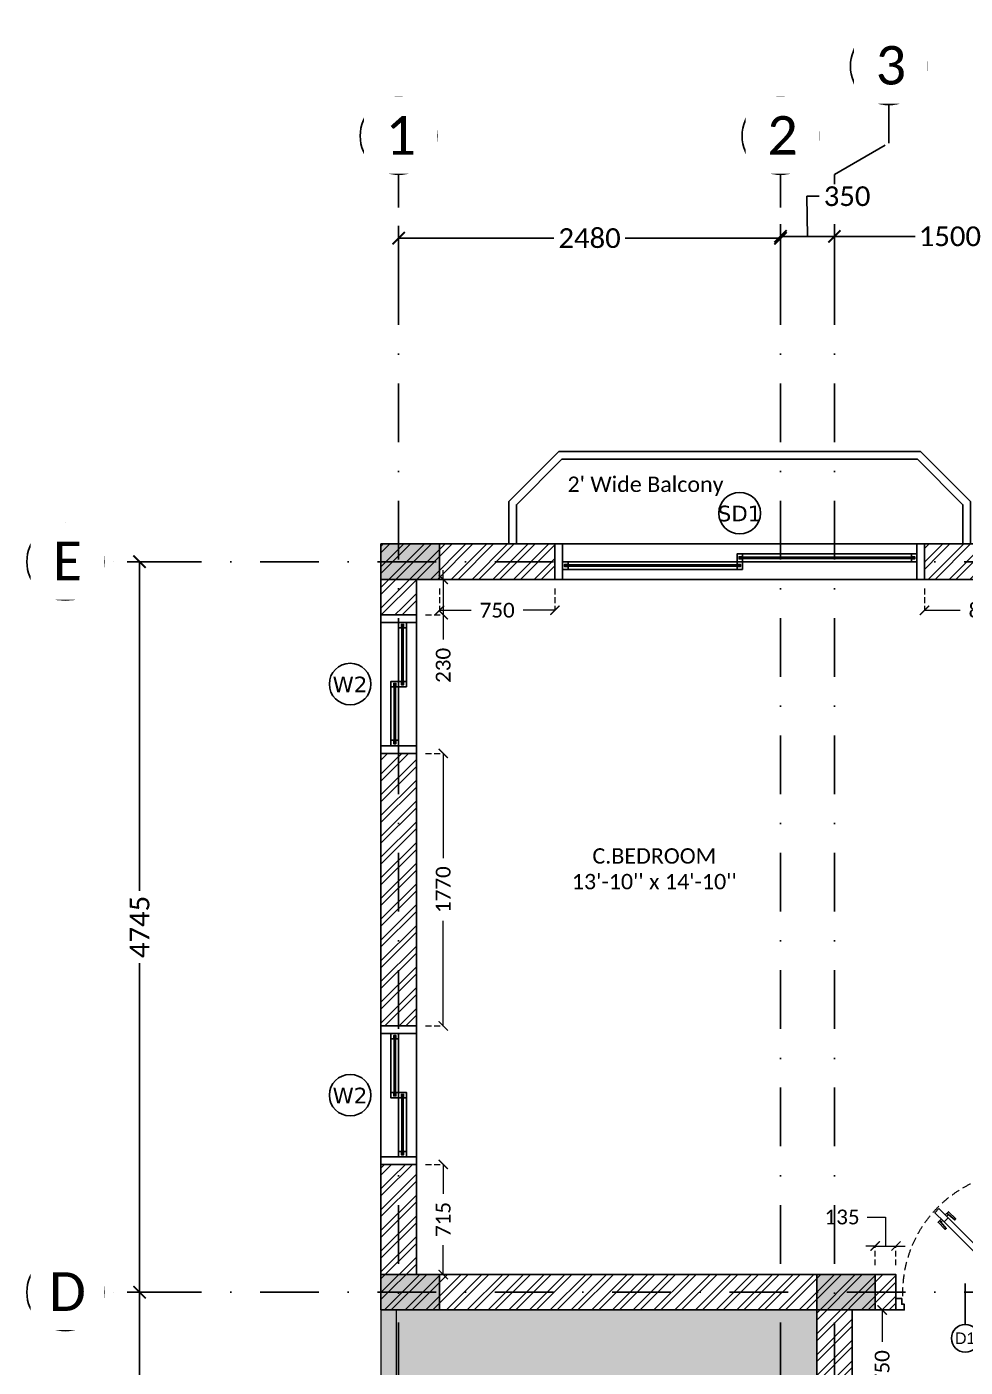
# Model space of a CAD drawing. Header units: millimetres. Extents: x -15000 to 115650, y -17045 to 28620.
# Drawn here: x -2300 to 3795, y 8273 to 16979 of the extents above; entities that cross this region are included whole.
import ezdxf
from ezdxf.enums import TextEntityAlignment as Align

# ---------------------------------------------------------------- set-up
doc = ezdxf.new("R2010")
doc.units = ezdxf.units.MM
doc.header["$LTSCALE"] = 150
for name, pattern in [('3BHK-W(SB)$0$HIDDEN', [0.375, 0.25, -0.125]), ('DASHDOTX2', [50.8, 25.4, -12.7, 0, -12.7]), ('DASHED', [0.75, 0.5, -0.25])]:
    doc.linetypes.add(name, pattern=pattern)
for name, color, linetype in [('ad-Column', 3, 'Continuous'), ('ad-Column Hatch', 125, 'Continuous'), ('ad-Door', 11, 'Continuous'), ('ad-Elevation 10', 8, 'Continuous'), ('ad-Furniture', 8, 'Continuous'), ('ad-Grid', 8, 'DASHDOTX2'), ('ad-Railing', 6, 'Continuous'), ('ad-Revision', 4, 'Continuous'), ('ad-Text main', 7, 'Continuous'), ('ad-Text Main_Door&window Label', 7, 'Continuous'), ('ad-Wall', 240, 'Continuous'), ('ad-Wall hatch', 8, 'Continuous')]:
    doc.layers.add(name, color=color, linetype=linetype)
doc.layers.add('ad-Dimension', color=5, linetype='Continuous', lineweight=0, true_color=0x0000ff)
doc.layers.add('ad-Grid Dimension', color=6, linetype='Continuous', lineweight=0, true_color=0xff00ff)
doc.layers.add('ad-Glass Sectionline', color=140, linetype='Continuous', true_color=0x00bfff)
doc.layers.add('ad-Verandah', color=7, linetype='Continuous', true_color=0xa57c52)
doc.layers.get('ad-Furniture').off()
doc.styles.add('6 U T S R N_Typical Floor Plan$0$3BHK-E(NB)$0$grid_text', font='verdana.ttf', dxfattribs={"width": 0.9})
doc.styles.add('New Text Style', font='arial.ttf', dxfattribs={"height": 100})
doc.styles.get("Standard").update_dxf_attribs({"font": 'calibril.ttf'})
doc.dimstyles.new('A-75-DIM-INT (Framing)', dxfattribs={"dimscale": 100, "dimtxt": 0.8, "dimasz": 0.5, "dimexe": 0, "dimexo": 0.5, "dimgap": 0.5, "dimtad": 0, "dimdec": 0, "dimdsep": 46, "dimtxsty": 'Standard', "dimblk": 'ARCHTICK', "dimcen": 0.025, "dimclrd": 256, "dimclre": 256, "dimclrt": 256, "dimazin": 2, "dimtfac": 1, "dimtdec": 0, "dimtmove": 1, "dimatfit": 0, "dimldrblk": 'ARCHTICK', "dimfxl": 1, "dimtfill": 1, "dimtolj": 1, "dimtzin": 0, "dimarcsym": 0})

# ---------------------------------------------------------------- blocks, each defined once
blk = doc.blocks.new('zw$3E22')
at = {"transparency": 33554559}
h = blk.add_hatch(color=43, dxfattribs=at)
h.dxf.hatch_style = 1
h.paths.add_polyline_path([(-2830, -750), (0, -750), (0, -650), (-2730, -650), (-2730, 0), (-2830, 0)])
at = {"layer": 'ad-Wall hatch', "transparency": 33554483}
h = blk.add_hatch(color=74, dxfattribs=at)
h.dxf.hatch_style = 1
h.paths.add_polyline_path([(-2730, 0), (0, 0), (0, -650), (-2730, -650)])
at = {"layer": 'ad-Verandah', "lineweight": 9}
for points in [[(-2830, -750), (0, -750), (0, -650), (-2730, -650), (-2730, 0), (-2830, 0)], [(-2730, 0), (0, 0), (0, -650), (-2730, -650)]]:
    blk.add_lwpolyline(points, close=True, dxfattribs=at)
blk = doc.blocks.new('ldscpe')
blk.add_blockref('zw$3E22', (2830, -4975))
blk = doc.blocks.new('zw$EEF9')
at = {"layer": 'ad-Glass Sectionline'}
for points in [[(-28.2, -34.6), (28.2, 34.6)], [(-26.8, -5.8), (-3.4, 23.4)], [(-0.3, -27.4), (23.6, 1.4)]]:
    blk.add_lwpolyline(points, dxfattribs=at)
blk = doc.blocks.new('$ZCDB_AUDIT_GENERATED_1E8537')
at = {"layer": 'ad-Elevation 10'}
blk.add_lwpolyline([(0, -2980), (3365, -2980), (3365, 0), (0, 0)], close=True, dxfattribs=at)
at = {"layer": 'ad-Elevation 10', "linetype": 'DASHED'}
for points in [[(100, -2880), (3265, -2880), (3265, -100), (100, -100)], [(1071.7, -100), (1171.7, -100), (1171.7, -2880), (1071.7, -2880)], [(2193.3, -100), (2293.3, -100), (2293.3, -2880), (2193.3, -2880)], [(100, -943.3), (3265, -943.3), (3265, -1043.3), (100, -1043.3)], [(100, -1936.7), (3265, -1936.7), (3265, -2036.7), (100, -2036.7)]]:
    blk.add_lwpolyline(points, close=True, dxfattribs=at)
at = {"layer": 'ad-Glass Sectionline', "transparency": 33554585}
for points in [[(115, -115), (1056.7, -115), (1056.7, -928.3), (115, -928.3)], [(1186.7, -115), (2178.3, -115), (2178.3, -928.3), (1186.7, -928.3)], [(2308.3, -115), (3250, -115), (3250, -928.3), (2308.3, -928.3)], [(115, -1058.3), (1056.7, -1058.3), (1056.7, -1921.7), (115, -1921.7)], [(1186.7, -1058.3), (2178.3, -1058.3), (2178.3, -1921.7), (1186.7, -1921.7)], [(2308.3, -1058.3), (3250, -1058.3), (3250, -1921.7), (2308.3, -1921.7)], [(1056.7, -2051.7), (115, -2051.7), (115, -2865), (1056.7, -2865)], [(1186.7, -2051.7), (2178.3, -2051.7), (2178.3, -2865), (1186.7, -2865)], [(2308.3, -2051.7), (3250, -2051.7), (3250, -2865), (2308.3, -2865)]]:
    blk.add_lwpolyline(points, close=True, dxfattribs=at)
for p in [(585.8, -521.7), (1682.5, -521.7), (2779.2, -521.7), (585.8, -1490), (1682.4, -1488.3), (2779.2, -1490), (585.8, -2458.3), (1682.5, -2458.3), (2779.2, -2458.3)]:
    blk.add_blockref('zw$EEF9', p)
blk = doc.blocks.new('$ZCDB_AUDIT_GENERATED_1E8529')
at = {"true_color": 0x7f5f3f, "transparency": 33554610}
h = blk.add_hatch(dxfattribs=at)
h.set_pattern_fill('DOTS', color=37, scale=20, angle=360)
h.set_pattern_definition([(360, (-800139.518, 271344.397), (15.875, 31.75), [0, -31.75])])
h.paths.add_polyline_path([(450, -2530), (2915, -2530), (2915, -450), (450, -450)])
at = {"layer": 'ad-Elevation 10'}
blk.add_lwpolyline([(450, -2530), (2915, -2530), (2915, -450), (450, -450)], close=True, dxfattribs=at)
blk.add_blockref('$ZCDB_AUDIT_GENERATED_1E8537', (0, 0))
at = {"layer": 'ad-Text main', "insert": (1682.5, 80.9), "char_height": 80, "width": 1164.819, "attachment_point": 5}
blk.add_mtext('SKYLIGHT ABOVE', dxfattribs=at)
blk = doc.blocks.new('Furn')
at = {"layer": 'ad-Furniture', "rotation": 359.9999999999996}
blk.add_blockref('$ZCDB_AUDIT_GENERATED_1E8529', (-8510, -5435), dxfattribs=at)
blk = doc.blocks.new('*U161')
for p, q in [((-8, -111), (-42, -111)), ((-25, -128), (-25, -94)), ((-811, -761), (-796, -776)), ((-746, -826), (-761, -811))]:
    blk.add_line(p, q)
for points in [[(-1150, -100), (-1150, -50), (-1129, -50), (-1129, -36), (-1129, 0), (-1200, 0), (-1200, -100)], [(-50, -100), (0, -100), (0, 0), (-71, 0), (-71, -36), (-71, -50), (-50, -50)], [(-50, -100), (-131, -181), (-166, -145), (-85, -65)], [(-131, -181), (-747, -797), (-782, -762), (-166, -145)], [(-828, -878), (-747, -797), (-782, -762), (-863, -842)]]:
    blk.add_lwpolyline(points, close=True)
for points in [[(-808, -787), (-836, -760), (-773, -697), (-765, -705), (-822, -774)], [(-773, -823), (-745, -850), (-683, -788), (-690, -780), (-759, -837)]]:
    blk.add_lwpolyline(points)
blk.add_circle((-25, -111), 11.1)
at = {"color": 8, "linetype": 'DASHED', "lineweight": 0}
blk.add_arc((-93, -153), 1047, 178.1881, 271.8119, dxfattribs=at)
at = {"layer": 'ad-Text Main_Door&window Label'}
blk.add_line((-600, 125), (-600, -230), dxfattribs=at)
blk.add_circle((-600, 245), 120, dxfattribs=at)
at = {"layer": 'ad-Text Main_Door&window Label', "style": 'New Text Style'}
blk.add_attdef('D1', text='', height=100, dxfattribs=at).set_placement((-600, 245), align=Align.MIDDLE_CENTER)
blk = doc.blocks.new('$ZCDB_AUDIT_GENERATED_C77D')
blk.add_wipeout([(0, 230), (2400, 230), (2400, 0), (0, 0)]).dxf.layer = 'ad-Elevation 10'
at = {"layer": 'ad-Elevation 10'}
for points in [[(2400, 230), (0, 230)], [(2400, 0), (0, 0)]]:
    blk.add_lwpolyline(points, dxfattribs=at)
for points in [[(50, 0), (50, 230), (0, 230), (0, 0)], [(2350, 0), (2400, 0), (2400, 230), (2350, 230)], [(85, 83), (85, 65), (50, 65), (50, 115), (85, 115), (85, 97), (63, 97), (63, 83)], [(1217.5, 133), (1217.5, 115), (1182.5, 115), (1182.5, 165), (1217.5, 165), (1217.5, 147), (1195.5, 147), (1195.5, 133)], [(1182.5, 83), (1182.5, 65), (1217.5, 65), (1217.5, 115), (1182.5, 115), (1182.5, 97), (1204.5, 97), (1204.5, 83)], [(2315, 133), (2315, 115), (2350, 115), (2350, 165), (2315, 165), (2315, 147), (2337, 147), (2337, 133)]]:
    blk.add_lwpolyline(points, close=True, dxfattribs=at)
at = {"layer": 'ad-Glass Sectionline'}
for points in [[(1200, 95), (65, 95), (65, 85), (1200, 85)], [(1200, 145), (2335, 145), (2335, 135), (1200, 135)]]:
    blk.add_lwpolyline(points, close=True, dxfattribs=at)
for points in [[(1182.5, 115), (85, 115)], [(1217.5, 165), (2315, 165)], [(1217.5, 115), (2315, 115)], [(1182.5, 65), (85, 65)]]:
    blk.add_lwpolyline(points, dxfattribs=at)
blk = doc.blocks.new('*U151')
blk.add_blockref('$ZCDB_AUDIT_GENERATED_C77D', (0, 0))
blk = doc.blocks.new('$ZCDB_AUDIT_GENERATED_C7DC')
blk.add_wipeout([(0, 230), (900, 230), (900, 0), (0, 0)]).dxf.layer = 'ad-Elevation 10'
at = {"layer": 'ad-Elevation 10'}
for points in [[(900, 230), (0, 230)], [(900, 0), (0, 0)]]:
    blk.add_lwpolyline(points, dxfattribs=at)
for points in [[(50, 0), (50, 230), (0, 230), (0, 0)], [(850, 0), (900, 0), (900, 230), (850, 230)], [(85, 83), (85, 65), (50, 65), (50, 115), (85, 115), (85, 97), (63, 97), (63, 83)], [(467.5, 133), (467.5, 115), (432.5, 115), (432.5, 165), (467.5, 165), (467.5, 147), (445.5, 147), (445.5, 133)], [(432.5, 83), (432.5, 65), (467.5, 65), (467.5, 115), (432.5, 115), (432.5, 97), (454.5, 97), (454.5, 83)], [(815, 133), (815, 115), (850, 115), (850, 165), (815, 165), (815, 147), (837, 147), (837, 133)]]:
    blk.add_lwpolyline(points, close=True, dxfattribs=at)
at = {"layer": 'ad-Glass Sectionline'}
for points in [[(450, 95), (65, 95), (65, 85), (450, 85)], [(450, 145), (835, 145), (835, 135), (450, 135)]]:
    blk.add_lwpolyline(points, close=True, dxfattribs=at)
for points in [[(432.5, 115), (85, 115)], [(467.5, 165), (815, 165)], [(467.5, 115), (815, 115)], [(432.5, 65), (85, 65)]]:
    blk.add_lwpolyline(points, dxfattribs=at)
blk = doc.blocks.new('*U150')
blk.add_blockref('$ZCDB_AUDIT_GENERATED_C7DC', (0, 0))
blk = doc.blocks.new('walls')
at = {"layer": 'ad-Wall hatch', "transparency": 33554610}
h = blk.add_hatch(dxfattribs=at)
h.set_pattern_fill('ANSI32', color=256, scale=10)
h.set_pattern_definition([(45, (-1040635.14, 674820.02), (-67.351921, 67.351921), []), (45, (-1040590.24, 674820.02), (-67.351921, 67.351921), [])])
h.paths.add_polyline_path([(12120, 13620), (12120, 10220), (11890, 10220), (11890, 13390), (7240, 13390), (7240, 8645), (4245, 8645), (4245, 8875), (4330, 8875), (4330, 9475), (4560, 9475), (4560, 8875), (7010, 8875), (7010, 10385), (6360, 10385), (6360, 10615), (7010, 10615), (7010, 13390), (4560, 13390), (4560, 10615), (5560, 10615), (5560, 10385), (4330, 10385), (4330, 13390), (230, 13390), (230, 8875), (3345, 8875), (3345, 8645), (3060, 8645), (3060, 4745), (3345, 4745), (3345, 4515), (230, 4515), (230, 230), (4880, 230), (4880, 3075), (6060, 3075), (6060, 2845), (5110, 2845), (5110, 230), (8310, 230), (8310, 2845), (6860, 2845), (6860, 3075), (8310, 3075), (8310, 4515), (5110, 4515), (5110, 3915), (4880, 3915), (4880, 4515), (4245, 4515), (4245, 4745), (8540, 4745), (8540, 230), (9240, 230), (9240, 0), (0, 0), (0, 4745), (2830, 4745), (2830, 8645), (0, 8645), (0, 13620)])
at = {"layer": 'ad-Railing'}
for points in [[(830, 13620), (830, 13895), (1155, 14220), (3505, 14220), (3830, 13895), (3830, 13620)], [(880, 13620), (880, 13874.3), (1175.7, 14170), (3484.3, 14170), (3780, 13874.3), (3780, 13620)]]:
    blk.add_lwpolyline(points, dxfattribs=at)
at = {"layer": 'ad-Door', "ltscale": 5}
ref = blk.add_blockref('*U161', (4245, 8645), dxfattribs=dict(at, xscale=-0.7499999997027537, yscale=0.7499999997027537, zscale=0.7499999997027537, rotation=179.9999999999998))
ref.add_attrib('D1', 'D1', dxfattribs={"layer": 'ad-Text Main_Door&window Label', "height": 75, "rotation": 360, "style": 'New Text Style'}).set_placement((3794.8, 8461.3), align=Align.MIDDLE_CENTER)
blk.add_blockref('*U151', (1130, 13390))
at = {"xscale": -1, "rotation": 89.9999999999997}
blk.add_blockref('*U150', (230, 13160), dxfattribs=at)
at = {"rotation": 90}
blk.add_blockref('*U150', (230, 9590), dxfattribs=at)
at = {"layer": 'ad-Wall'}
for points in [[(4330, 13390), (230, 13390), (230, 8875), (3345, 8875), (3345, 8645), (3060, 8645), (3060, 4745)], [(2830, 4745), (2830, 8645), (0, 8645), (0, 13620), (12120, 13620)]]:
    blk.add_lwpolyline(points, dxfattribs=at)
blk = doc.blocks.new('6 U T S R N_Typical Floor Plan$0$ad_Window Tag')
blk.add_circle((0, 0), 150)
at = {"style": '6 U T S R N_Typical Floor Plan$0$3BHK-E(NB)$0$grid_text', "width": 0.9}
blk.add_attdef('D1', text='', height=125, dxfattribs=at).set_placement((0, 0), align=Align.MIDDLE_CENTER)
blk = doc.blocks.new('Text')
at = {"layer": 'ad-Text Main_Door&window Label'}
ref = blk.add_blockref('6 U T S R N_Typical Floor Plan$0$ad_Window Tag', (-200, 12710), dxfattribs=dict(at, xscale=-0.9, yscale=0.9, zscale=0.9))
ref.add_attrib('D1', 'W2', dxfattribs={"height": 101.25, "rotation": 1800, "style": '6 U T S R N_Typical Floor Plan$0$3BHK-E(NB)$0$grid_text'}).set_placement((-201, 12707.9), align=Align.MIDDLE_CENTER)
ref = blk.add_blockref('6 U T S R N_Typical Floor Plan$0$ad_Window Tag', (-200, 10040), dxfattribs=dict(at, xscale=-0.9, yscale=0.9, zscale=0.9))
ref.add_attrib('D1', 'W2', dxfattribs={"height": 101.25, "rotation": 1800, "style": '6 U T S R N_Typical Floor Plan$0$3BHK-E(NB)$0$grid_text'}).set_placement((-201, 10037.9), align=Align.MIDDLE_CENTER)
at = {"layer": 'ad-Text main', "char_height": 100, "attachment_point": 5, "bg_fill": 2}
for s, insert, width in [("\\pxqd;2' Wide Balcony", (2330, 13995), 2237.11), ("C.BEDROOM^J13'-10'' x 14'-10''", (1775.4, 11509.9), 1424.195)]:
    blk.add_mtext(s, dxfattribs=dict(at, insert=insert, width=width))
at = {"layer": 'ad-Text Main_Door&window Label'}
ref = blk.add_blockref('6 U T S R N_Typical Floor Plan$0$ad_Window Tag', (2330, 13820), dxfattribs=dict(at, xscale=-0.9, yscale=0.9, zscale=0.9))
ref.add_attrib('D1', 'SD1', dxfattribs={"height": 101.25, "rotation": 1800, "style": '6 U T S R N_Typical Floor Plan$0$3BHK-E(NB)$0$grid_text'}).set_placement((2329, 13817.9), align=Align.MIDDLE_CENTER)
blk = doc.blocks.new('zw$6AA0')
at = {"layer": 'ad-Column Hatch', "transparency": 33554687}
h = blk.add_hatch(color=256, dxfattribs=at)
h.dxf.hatch_style = 1
h.paths.add_polyline_path([(0, -230), (380, -230), (380, 0), (0, 0)])
at = {"layer": 'ad-Column'}
blk.add_lwpolyline([(0, -230), (380, -230), (380, 0), (0, 0)], close=True, dxfattribs=at)
blk = doc.blocks.new('1625E_Columns P30')
at = {"layer": 'ad-Column', "rotation": 359.9999999999993}
blk.add_blockref('zw$6AA0', (0, 13620), dxfattribs=at)
at = {"layer": 'ad-Column', "xscale": -1}
for p, rotation in [((0, 8645), 179.9999999999998), ((3210, 8875), 359.9999999999997)]:
    blk.add_blockref('zw$6AA0', p, dxfattribs=dict(at, rotation=rotation))
blk = doc.blocks.new('1625_East P30')
at = {"layer": 'ad-Verandah'}
blk.add_blockref('ldscpe', (0, 13620), dxfattribs=at)
at = {"layer": 'ad-Furniture'}
blk.add_blockref('Furn', (12120, 13620), dxfattribs=at)
at = {"layer": 'ad-Wall'}
blk.add_blockref('walls', (0, 0), dxfattribs=at)
at = {"layer": 'ad-Text main'}
blk.add_blockref('Text', (0, 0), dxfattribs=at)
blk.add_blockref('1625E_Columns P30', (0, 0))
blk = doc.blocks.new('_ArchTick')
at = {"color": 0, "linetype": 'ByBlock', "const_width": 0.15}
blk.add_lwpolyline([(-0.5, -0.5), (0.5, 0.5)], dxfattribs=at)
blk = doc.blocks.new('*D13')
at = {"layer": 'ad-Dimension', "lineweight": -2}
for p, q in [((404.5, -230), (404.5, -170)), ((404.5, -230), (404.5, -460)), ((404.5, -460), (404.5, -621.2)), ((404.5, -460), (404.5, -520))]:
    blk.add_line(p, q, dxfattribs=at)
at = {"layer": 'ad-Dimension', "linetype": '3BHK-W(SB)$0$HIDDEN', "lineweight": -2}
for p, q in [((290, -230), (404.5, -230)), ((290, -460), (404.5, -460))]:
    blk.add_line(p, q, dxfattribs=at)
at = {"layer": 'Defpoints', "color": 0}
for p in [(230, -230), (230, -460), (404.5, -460)]:
    blk.add_point(p, dxfattribs=at)
at = {"layer": 'ad-Dimension', "lineweight": -2, "xscale": 60, "yscale": 60, "zscale": 60}
for p, rotation in [((404.5, -230), 270), ((404.5, -460), 90)]:
    blk.add_blockref('_ArchTick', p, dxfattribs=dict(at, rotation=rotation))
at = {"layer": 'ad-Dimension', "insert": (404.5, -788.5), "char_height": 96, "attachment_point": 5, "rotation": 90, "bg_fill": 3, "box_fill_scale": 1.1, "bg_fill_color": 257, "bg_fill_transparency": 0}
blk.add_mtext('\\A1;230', dxfattribs=at)
blk = doc.blocks.new('*D14')
at = {"layer": 'ad-Dimension', "linetype": '3BHK-W(SB)$0$HIDDEN', "lineweight": -2}
for p, q in [((290, -1360), (404.5, -1360)), ((290, -3130), (404.5, -3130))]:
    blk.add_line(p, q, dxfattribs=at)
at = {"layer": 'ad-Dimension', "lineweight": -2}
for p, q in [((404.5, -1360), (404.5, -2041.6)), ((404.5, -3130), (404.5, -2448.4))]:
    blk.add_line(p, q, dxfattribs=at)
at = {"layer": 'Defpoints', "color": 0}
for p in [(230, -1360), (230, -3130), (404.5, -3130)]:
    blk.add_point(p, dxfattribs=at)
at = {"layer": 'ad-Dimension', "lineweight": -2, "xscale": 60, "yscale": 60, "zscale": 60}
for p, rotation in [((404.5, -1360), 90), ((404.5, -3130), 270)]:
    blk.add_blockref('_ArchTick', p, dxfattribs=dict(at, rotation=rotation))
at = {"layer": 'ad-Dimension', "insert": (404.5, -2245), "char_height": 96, "attachment_point": 5, "rotation": 90, "bg_fill": 3, "box_fill_scale": 1.1, "bg_fill_color": 257, "bg_fill_transparency": 0}
blk.add_mtext('\\A1;1770', dxfattribs=at)
blk = doc.blocks.new('*D16')
at = {"layer": 'ad-Dimension', "linetype": '3BHK-W(SB)$0$HIDDEN', "lineweight": -2}
for p, q in [((290, -4030), (404.5, -4030)), ((290, -4745), (404.5, -4745))]:
    blk.add_line(p, q, dxfattribs=at)
at = {"layer": 'ad-Dimension', "lineweight": -2}
for p, q in [((404.5, -4030), (404.5, -4221.5)), ((404.5, -4745), (404.5, -4553.5))]:
    blk.add_line(p, q, dxfattribs=at)
at = {"layer": 'Defpoints', "color": 0}
for p in [(230, -4030), (230, -4745), (404.5, -4745)]:
    blk.add_point(p, dxfattribs=at)
at = {"layer": 'ad-Dimension', "lineweight": -2, "xscale": 60, "yscale": 60, "zscale": 60}
for p, rotation in [((404.5, -4030), 90), ((404.5, -4745), 270)]:
    blk.add_blockref('_ArchTick', p, dxfattribs=dict(at, rotation=rotation))
at = {"layer": 'ad-Dimension', "insert": (404.5, -4387.5), "char_height": 96, "attachment_point": 5, "rotation": 90, "bg_fill": 3, "box_fill_scale": 1.1, "bg_fill_color": 257, "bg_fill_transparency": 0}
blk.add_mtext('\\A1;715', dxfattribs=at)
blk = doc.blocks.new('*D20')
at = {"layer": 'ad-Dimension', "linetype": '3BHK-W(SB)$0$HIDDEN', "lineweight": -2}
for p, q in [((3120, -4975), (3255.1, -4975)), ((3120, -5725), (3255.1, -5725))]:
    blk.add_line(p, q, dxfattribs=at)
at = {"layer": 'ad-Dimension', "lineweight": -2}
for p, q in [((3255.1, -4975), (3255.1, -5181.9)), ((3255.1, -5725), (3255.1, -5518.1))]:
    blk.add_line(p, q, dxfattribs=at)
at = {"layer": 'Defpoints', "color": 0}
for p in [(3060, -4975), (3060, -5725), (3255.1, -5725)]:
    blk.add_point(p, dxfattribs=at)
at = {"layer": 'ad-Dimension', "lineweight": -2, "xscale": 60, "yscale": 60, "zscale": 60}
for p, rotation in [((3255.1, -4975), 90), ((3255.1, -5725), 270)]:
    blk.add_blockref('_ArchTick', p, dxfattribs=dict(at, rotation=rotation))
at = {"layer": 'ad-Dimension', "insert": (3255.1, -5350), "char_height": 96, "attachment_point": 5, "rotation": 90, "bg_fill": 3, "box_fill_scale": 1.1, "bg_fill_color": 257, "bg_fill_transparency": 0}
blk.add_mtext('\\A1;750', dxfattribs=at)
blk = doc.blocks.new('*D27')
at = {"layer": 'ad-Dimension', "linetype": '3BHK-W(SB)$0$HIDDEN', "lineweight": -2}
for p, q in [((380, -290), (380, -430.7)), ((1130, -290), (1130, -430.7))]:
    blk.add_line(p, q, dxfattribs=at)
at = {"layer": 'ad-Dimension', "lineweight": -2}
for p, q in [((380, -430.7), (586.9, -430.7)), ((1130, -430.7), (923.1, -430.7))]:
    blk.add_line(p, q, dxfattribs=at)
at = {"layer": 'Defpoints', "color": 0}
for p in [(380, -230), (1130, -230), (1130, -430.7)]:
    blk.add_point(p, dxfattribs=at)
at = {"layer": 'ad-Dimension', "lineweight": -2, "xscale": 60, "yscale": 60, "zscale": 60, "rotation": 180}
blk.add_blockref('_ArchTick', (380, -430.7), dxfattribs=at)
at = {"layer": 'ad-Dimension', "lineweight": -2, "xscale": 60, "yscale": 60, "zscale": 60}
blk.add_blockref('_ArchTick', (1130, -430.7), dxfattribs=at)
at = {"layer": 'ad-Dimension', "insert": (755, -430.7), "char_height": 96, "attachment_point": 5, "bg_fill": 3, "box_fill_scale": 1.1, "bg_fill_color": 257, "bg_fill_transparency": 0}
blk.add_mtext('\\A1;750', dxfattribs=at)
blk = doc.blocks.new('*D28')
at = {"layer": 'ad-Dimension', "linetype": '3BHK-W(SB)$0$HIDDEN', "lineweight": -2}
for p, q in [((3530, -290), (3530, -430.7)), ((4330, -290), (4330, -430.7))]:
    blk.add_line(p, q, dxfattribs=at)
at = {"layer": 'ad-Dimension', "lineweight": -2}
for p, q in [((3530, -430.7), (3761.4, -430.7)), ((4330, -430.7), (4098.6, -430.7))]:
    blk.add_line(p, q, dxfattribs=at)
at = {"layer": 'Defpoints', "color": 0}
for p in [(3530, -230), (4330, -230), (4330, -430.7)]:
    blk.add_point(p, dxfattribs=at)
at = {"layer": 'ad-Dimension', "lineweight": -2, "xscale": 60, "yscale": 60, "zscale": 60, "rotation": 180}
blk.add_blockref('_ArchTick', (3530, -430.7), dxfattribs=at)
at = {"layer": 'ad-Dimension', "lineweight": -2, "xscale": 60, "yscale": 60, "zscale": 60}
blk.add_blockref('_ArchTick', (4330, -430.7), dxfattribs=at)
at = {"layer": 'ad-Dimension', "insert": (3930, -430.7), "char_height": 96, "attachment_point": 5, "bg_fill": 3, "box_fill_scale": 1.1, "bg_fill_color": 257, "bg_fill_transparency": 0}
blk.add_mtext('\\A1;800', dxfattribs=at)
blk = doc.blocks.new('*D34')
at = {"layer": 'ad-Dimension', "lineweight": -2}
for p, q in [((3157.9, -4371.6), (3277.9, -4371.6)), ((3277.9, -4371.6), (3277.5, -4559.6)), ((3210, -4559.6), (3150, -4559.6)), ((3210, -4559.6), (3345, -4559.6)), ((3345, -4559.6), (3405, -4559.6))]:
    blk.add_line(p, q, dxfattribs=at)
at = {"layer": 'ad-Dimension', "linetype": '3BHK-W(SB)$0$HIDDEN', "lineweight": -2}
for p, q in [((3210, -4685), (3210, -4559.6)), ((3345, -4685), (3345, -4559.6))]:
    blk.add_line(p, q, dxfattribs=at)
at = {"layer": 'Defpoints', "color": 0}
for p in [(3345, -4559.6), (3210, -4745), (3345, -4745)]:
    blk.add_point(p, dxfattribs=at)
at = {"layer": 'ad-Dimension', "lineweight": -2, "xscale": 60, "yscale": 60, "zscale": 60}
blk.add_blockref('_ArchTick', (3210, -4559.6), dxfattribs=at)
at = {"layer": 'ad-Dimension', "lineweight": -2, "xscale": 60, "yscale": 60, "zscale": 60, "rotation": 180}
blk.add_blockref('_ArchTick', (3345, -4559.6), dxfattribs=at)
at = {"layer": 'ad-Dimension', "insert": (2994.9, -4371.6), "char_height": 96, "attachment_point": 5, "bg_fill": 3, "box_fill_scale": 1.1, "bg_fill_color": 257, "bg_fill_transparency": 0}
blk.add_mtext('\\A1;135', dxfattribs=at)
blk = doc.blocks.new('*D227')
at = {"layer": 'ad-Grid Dimension', "lineweight": -2}
for p, q in [((115, 15219.9), (115, 15685.8)), ((2595, 15305.7), (2595, 15685.8)), ((115, 15605.8), (1123, 15605.8)), ((2595, 15605.8), (1587, 15605.8))]:
    blk.add_line(p, q, dxfattribs=at)
at = {"layer": 'Defpoints', "color": 0}
for p in [(2595, 15605.8), (2595, 15225.7), (115, 15139.9)]:
    blk.add_point(p, dxfattribs=at)
at = {"layer": 'ad-Grid Dimension', "lineweight": -2, "xscale": 80, "yscale": 80, "zscale": 80, "rotation": 180}
blk.add_blockref('_ArchTick', (115, 15605.8), dxfattribs=at)
at = {"layer": 'ad-Grid Dimension', "lineweight": -2, "xscale": 80, "yscale": 80, "zscale": 80}
blk.add_blockref('_ArchTick', (2595, 15605.8), dxfattribs=at)
at = {"layer": 'ad-Grid Dimension', "insert": (1355, 15605.8), "char_height": 128, "attachment_point": 5, "bg_fill": 3, "box_fill_scale": 1.1, "bg_fill_color": 257, "bg_fill_transparency": 0}
blk.add_mtext('\\A1;2480', dxfattribs=at)
blk = doc.blocks.new('*D228')
at = {"layer": 'ad-Grid Dimension', "lineweight": -2}
for p, q in [((2846.3, 15878.1), (2766.3, 15878.1)), ((2766.3, 15878.1), (2770, 15617.7)), ((2595, 15317.6), (2595, 15697.7)), ((2945, 15305.7), (2945, 15697.7)), ((2595, 15617.7), (2945, 15617.7))]:
    blk.add_line(p, q, dxfattribs=at)
at = {"layer": 'Defpoints', "color": 0}
for p in [(2945, 15617.7), (2595, 15237.6), (2945, 15225.7)]:
    blk.add_point(p, dxfattribs=at)
at = {"layer": 'ad-Grid Dimension', "lineweight": -2, "xscale": 80, "yscale": 80, "zscale": 80, "rotation": 180}
blk.add_blockref('_ArchTick', (2595, 15617.7), dxfattribs=at)
at = {"layer": 'ad-Grid Dimension', "lineweight": -2, "xscale": 80, "yscale": 80, "zscale": 80}
blk.add_blockref('_ArchTick', (2945, 15617.7), dxfattribs=at)
at = {"layer": 'ad-Grid Dimension', "insert": (3027.5, 15878.1), "char_height": 128, "attachment_point": 5, "bg_fill": 3, "box_fill_scale": 1.1, "bg_fill_color": 257, "bg_fill_transparency": 0}
blk.add_mtext('\\A1;350', dxfattribs=at)
blk = doc.blocks.new('*D229')
at = {"layer": 'ad-Grid Dimension', "lineweight": -2}
for p, q in [((2945, 15282.3), (2945, 15697.7)), ((4445, 15282.3), (4445, 15697.7)), ((2945, 15617.7), (3470.1, 15617.7)), ((4445, 15617.7), (3919.9, 15617.7))]:
    blk.add_line(p, q, dxfattribs=at)
at = {"layer": 'Defpoints', "color": 0}
for p in [(4445, 15617.7), (2945, 15202.3), (4445, 15202.3)]:
    blk.add_point(p, dxfattribs=at)
at = {"layer": 'ad-Grid Dimension', "lineweight": -2, "xscale": 80, "yscale": 80, "zscale": 80, "rotation": 180}
blk.add_blockref('_ArchTick', (2945, 15617.7), dxfattribs=at)
at = {"layer": 'ad-Grid Dimension', "lineweight": -2, "xscale": 80, "yscale": 80, "zscale": 80}
blk.add_blockref('_ArchTick', (4445, 15617.7), dxfattribs=at)
at = {"layer": 'ad-Grid Dimension', "insert": (3695, 15617.7), "char_height": 128, "attachment_point": 5, "bg_fill": 3, "box_fill_scale": 1.1, "bg_fill_color": 257, "bg_fill_transparency": 0}
blk.add_mtext('\\A1;1500', dxfattribs=at)
blk = doc.blocks.new('*D235')
at = {"layer": 'ad-Grid Dimension', "lineweight": -2}
for p, q in [((-1319.3, 13505), (-1647.4, 13505)), ((-1567.4, 13505), (-1567.4, 11366.7)), ((-1567.4, 8760), (-1567.4, 10898.3)), ((-1319.3, 8760), (-1647.4, 8760))]:
    blk.add_line(p, q, dxfattribs=at)
at = {"layer": 'Defpoints', "color": 0}
for p in [(-1239.3, 13505), (-1567.4, 8760), (-1239.3, 8760)]:
    blk.add_point(p, dxfattribs=at)
at = {"layer": 'ad-Grid Dimension', "lineweight": -2, "xscale": 80, "yscale": 80, "zscale": 80}
for p, rotation in [((-1567.4, 13505), 90), ((-1567.4, 8760), 270)]:
    blk.add_blockref('_ArchTick', p, dxfattribs=dict(at, rotation=rotation))
at = {"layer": 'ad-Grid Dimension', "insert": (-1567.4, 11132.5), "char_height": 128, "attachment_point": 5, "rotation": 90, "bg_fill": 3, "box_fill_scale": 1.1, "bg_fill_color": 257, "bg_fill_transparency": 0}
blk.add_mtext('\\A1;4745', dxfattribs=at)
blk = doc.blocks.new('*D224')
at = {"layer": 'ad-Grid Dimension', "lineweight": -2}
for p, q in [((-1503.8, 8760), (-1647.4, 8760)), ((-1567.4, 8760), (-1567.4, 6928.5)), ((-1567.4, 4630), (-1567.4, 6461.5)), ((-1426.5, 4630), (-1647.4, 4630))]:
    blk.add_line(p, q, dxfattribs=at)
at = {"layer": 'Defpoints', "color": 0}
for p in [(-1423.8, 8760), (-1567.4, 4630), (-1346.5, 4630)]:
    blk.add_point(p, dxfattribs=at)
at = {"layer": 'ad-Grid Dimension', "lineweight": -2, "xscale": 80, "yscale": 80, "zscale": 80}
for p, rotation in [((-1567.4, 8760), 90), ((-1567.4, 4630), 270)]:
    blk.add_blockref('_ArchTick', p, dxfattribs=dict(at, rotation=rotation))
at = {"layer": 'ad-Grid Dimension', "insert": (-1567.4, 6695), "char_height": 128, "attachment_point": 5, "rotation": 90, "bg_fill": 3, "box_fill_scale": 1.1, "bg_fill_color": 257, "bg_fill_transparency": 0}
blk.add_mtext('\\A1;4130', dxfattribs=at)
blk = doc.blocks.new('dim')
at = {"layer": 'ad-Dimension'}
for base, p1, p2, picture, middle in [((1130, -430.7), (380, -230), (1130, -230), '*D27', (755, -430.7)), ((4330, -430.7), (3530, -230), (4330, -230), '*D28', (3930, -430.7))]:
    dim = blk.add_linear_dim(base=base, p1=p1, p2=p2, dimstyle='A-75-DIM-INT (Framing)', override={"dimscale": 120, "dimblk": 'ArchTick', "dimfxl": 10, "dimtfill": 1, "dimtfillclr": 0}, dxfattribs=at)
    dim.commit()
    dim.dimension.update_dxf_attribs({"geometry": picture, "text_midpoint": middle})
for base, p1, p2, picture, middle in [((404.5, -3130), (230, -1360), (230, -3130), '*D14', (404.5, -2245)), ((404.5, -4745), (230, -4030), (230, -4745), '*D16', (404.5, -4387.5)), ((3255.1, -5725), (3060, -4975), (3060, -5725), '*D20', (3255.1, -5350))]:
    dim = blk.add_linear_dim(base=base, p1=p1, p2=p2, angle=90, dimstyle='A-75-DIM-INT (Framing)', override={"dimscale": 120, "dimblk": 'ArchTick', "dimfxl": 10, "dimtfill": 1, "dimtfillclr": 0}, dxfattribs=at)
    dim.commit()
    dim.dimension.update_dxf_attribs({"geometry": picture, "text_midpoint": middle})
dim = blk.add_linear_dim(base=(3345, -4559.6), p1=(3210, -4745), p2=(3345, -4745), dimstyle='A-75-DIM-INT (Framing)', override={"dimscale": 120, "dimblk": 'ArchTick', "dimfxl": 10, "dimtfill": 1, "dimtfillclr": 0}, dxfattribs=at)
dim.commit()
dim.dimension.update_dxf_attribs({"geometry": '*D34', "text_midpoint": (3097.9, -4371.6), "dimtype": 128})
dim = blk.add_linear_dim(base=(404.5, -460), p1=(230, -230), p2=(230, -460), angle=90, dimstyle='A-75-DIM-INT (Framing)', override={"dimscale": 120, "dimblk": 'ArchTick', "dimfxl": 10, "dimtfill": 1, "dimtfillclr": 0}, dxfattribs=at)
dim.commit()
dim.dimension.update_dxf_attribs({"geometry": '*D13', "text_midpoint": (404.5, -788.5), "dimtype": 128})
blk = doc.blocks.new('1625E_Grid P30')
at = {"layer": 'ad-Grid', "ltscale": 0.1}
for points in [[(3298.6, -4463.6), (3298.6, -4213.6), (2945, -4010), (2945, 16020), (3298.6, 16223.6), (3298.6, 16473.6)], [(115, -4010), (115, 16020)], [(2595, -4010), (2595, 16020)]]:
    blk.add_lwpolyline(points, dxfattribs=at)
at = {"layer": 'ad-Grid', "color": 7, "linetype": 'ByBlock'}
for centre in [(3298.6, 16723.6), (115, 16270), (2595, 16270), (-2050, 13505), (-2050, 8760)]:
    blk.add_circle(centre, 250, dxfattribs=at)
at = {"layer": 'ad-Text main', "char_height": 250, "width": 227.385, "attachment_point": 5, "bg_fill": 2}
for s, insert in [('{\\fCalibri|b0|i0|c0|p34;3}', (3312, 16727.6)), ('{\\fCalibri|b0|i0|c0|p34;1}', (128.5, 16274)), ('{\\fCalibri|b0|i0|c0|p34;2}', (2608.5, 16274)), ('{\\fCalibri|b0|i0|c0|p34;E}', (-2036.5, 13509)), ('{\\fCalibri|b0|i0|c0|p34;D}', (-2036.5, 8764))]:
    blk.add_mtext(s, dxfattribs=dict(at, insert=insert))
at = {"layer": 'ad-Grid Dimension'}
dim = blk.add_linear_dim(base=(2595, 15605.8), p1=(115, 15139.9), p2=(2595, 15225.7), dimstyle='A-75-DIM-INT (Framing)', override={"dimscale": 80, "dimblk": 'ArchTick', "dimclrd": 256, "dimclre": 256, "dimfxl": 10, "dimtfill": 1, "dimtfillclr": 0}, dxfattribs=at)
dim.commit()
dim.dimension.update_dxf_attribs({"geometry": '*D227', "text_midpoint": (1355, 15605.8)})
at = {"layer": 'ad-Grid', "ltscale": 0.1}
for points in [[(15600, 13505), (-1800, 13505)], [(15600, 8760), (-1800, 8760)]]:
    blk.add_lwpolyline(points, dxfattribs=at)
at = {"layer": 'ad-Grid Dimension'}
dim = blk.add_linear_dim(base=(2945, 15617.7), p1=(2595, 15237.6), p2=(2945, 15225.7), dimstyle='A-75-DIM-INT (Framing)', override={"dimscale": 80, "dimblk": 'ArchTick', "dimclrd": 256, "dimclre": 256, "dimfxl": 10, "dimtfill": 1, "dimtfillclr": 0}, dxfattribs=at)
dim.commit()
dim.dimension.update_dxf_attribs({"geometry": '*D228', "text_midpoint": (2886.3, 15878.1), "dimtype": 128})
dim = blk.add_linear_dim(base=(4445, 15617.7), p1=(2945, 15202.3), p2=(4445, 15202.3), dimstyle='A-75-DIM-INT (Framing)', override={"dimscale": 80, "dimblk": 'ArchTick', "dimclrd": 256, "dimclre": 256, "dimfxl": 10, "dimtfill": 1, "dimtfillclr": 0}, dxfattribs=at)
dim.commit()
dim.dimension.update_dxf_attribs({"geometry": '*D229', "text_midpoint": (3695, 15617.7)})
dim = blk.add_linear_dim(base=(-1567.4, 8760), p1=(-1239.3, 13505), p2=(-1239.3, 8760), angle=90, dimstyle='A-75-DIM-INT (Framing)', override={"dimscale": 80, "dimblk": 'ArchTick', "dimclrd": 256, "dimclre": 256, "dimfxl": 10, "dimtfill": 1, "dimtfillclr": 0}, dxfattribs=at)
dim.commit()
dim.dimension.update_dxf_attribs({"geometry": '*D235', "text_midpoint": (-1567.4, 11132.5)})
dim = blk.add_linear_dim(base=(-1567.4, 4630), p1=(-1423.8, 8760), p2=(-1346.5, 4630), angle=90, dimstyle='A-75-DIM-INT (Framing)', override={"dimscale": 80, "dimblk": 'ArchTick', "dimclrd": 256, "dimclre": 256, "dimfxl": 10, "dimtfill": 1, "dimtfillclr": 0}, dxfattribs=at)
dim.commit()
dim.dimension.update_dxf_attribs({"geometry": '*D224', "text_midpoint": (-1567.4, 6695)})

msp = doc.modelspace()

# ---------------------------------------------------------------- block references
msp.add_blockref('1625_East P30', (0, 0))

# ---------------------------------------------------------------- next in the draw order: block references
at = {"layer": 'ad-Dimension'}
msp.add_blockref('dim', (0, 13620), dxfattribs=at)

# ---------------------------------------------------------------- next in the draw order: block references
at = {"layer": 'ad-Revision'}
msp.add_blockref('1625E_Grid P30', (0, 0), dxfattribs=at)

doc.saveas('drawing.dxf')
